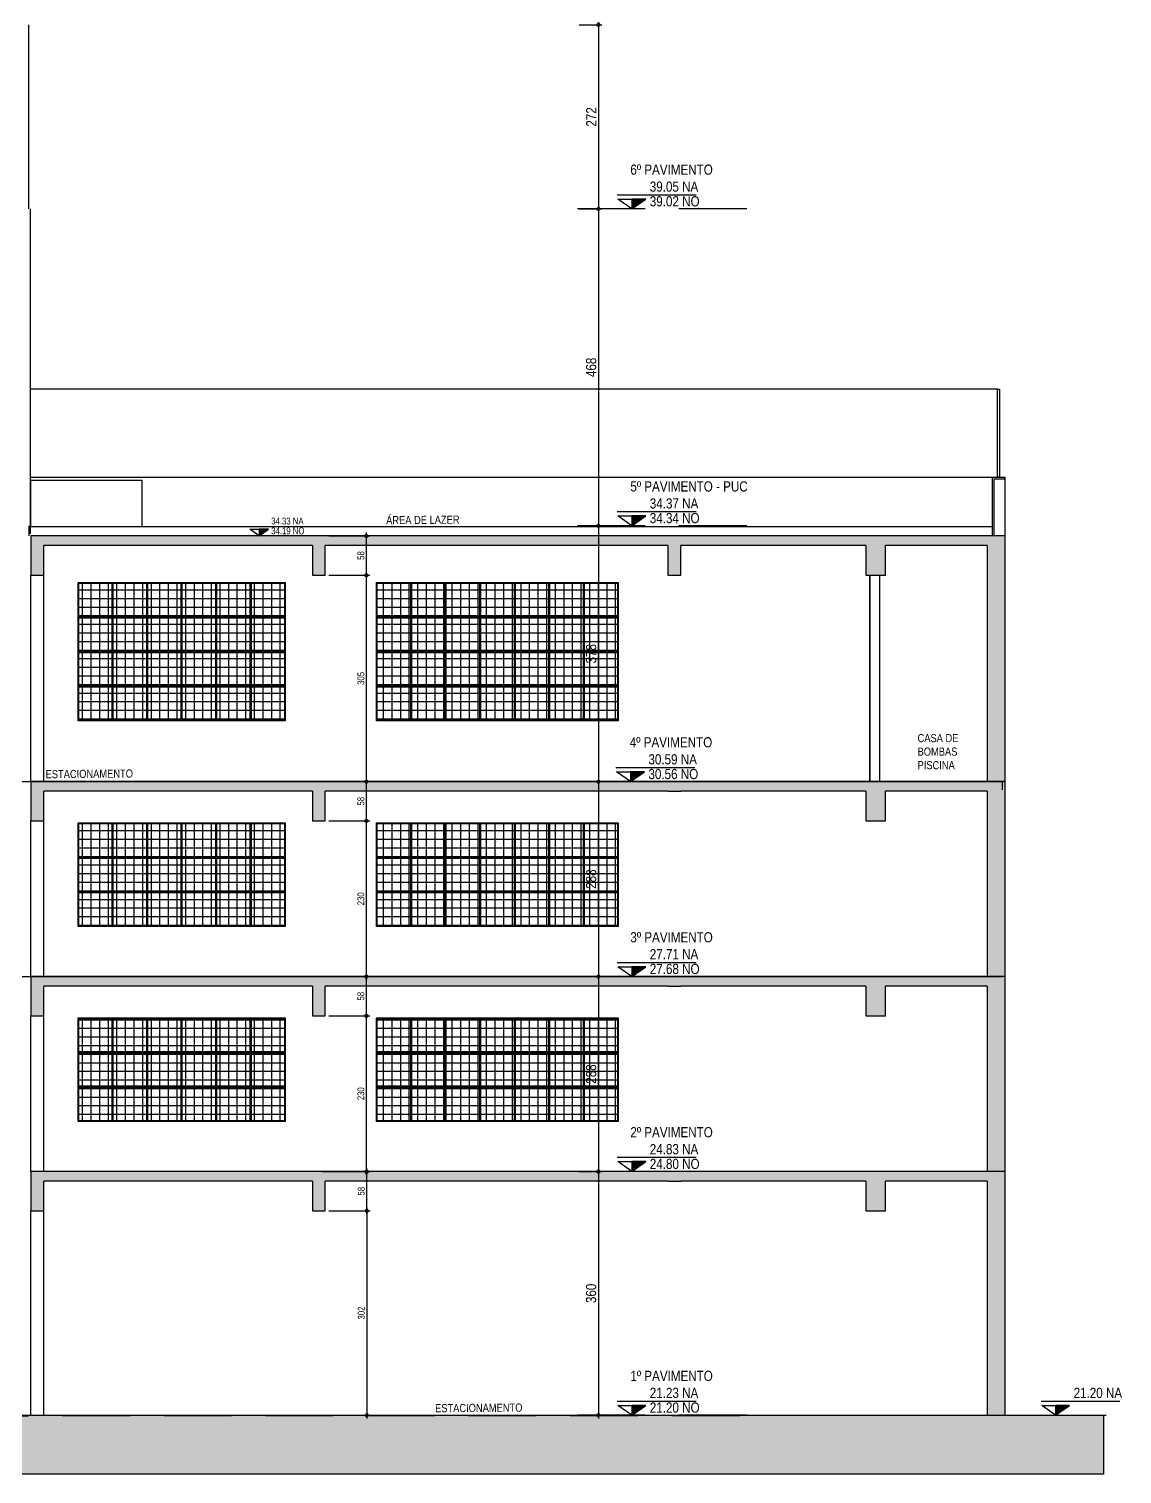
# Model space of a CAD drawing. Header units: metres. Extents: x -9086 to -7768, y 20 to 184.
# Drawn here: x -8995.44 to -8979.29, y 20.33 to 41.68 of the extents above; entities that cross this region are included whole.
import ezdxf
from ezdxf.enums import TextEntityAlignment as Align

# ---------------------------------------------------------------- set-up
doc = ezdxf.new("R2010")
doc.units = ezdxf.units.M
doc.linetypes.add('DASHEDX2', pattern=[1.5, 1, -0.5])
for name, color, linetype in [('ARQ-ALV ACAB', 4, 'Continuous'), ('ARQ-ALV OSSO', 5, 'Continuous'), ('ARQ-AUX', 7, 'Continuous'), ('ARQ-AUX1', 1, 'Continuous'), ('ARQ-AUX2', 2, 'Continuous'), ('ARQ-CAX', 1, 'Continuous'), ('ARQ-DIM', 2, 'Continuous'), ('ARQ-DIM EMBASAM', 2, 'Continuous'), ('ARQ-PRJ', 7, 'DASHEDX2'), ('ARQ-SIM', 1, 'Continuous'), ('ARQ-TXT', 2, 'Continuous'), ('ES-CORTE', 2, 'Continuous')]:
    doc.layers.add(name, color=color, linetype=linetype)
doc.styles.add('Adesa', font='ARIALN.TTF')
doc.dimstyles.new('ADESA 1-0050', dxfattribs={"dimtxt": 0.1, "dimasz": 0.1, "dimexe": 0.05, "dimexo": 0.05, "dimgap": 0.03, "dimtad": 1, "dimdec": 1, "dimlfac": 100, "dimzin": 12, "dimtxsty": 'Adesa', "dimblk": 'DOTSMALL', "dimcen": 1, "dimdle": 0.05, "dimclrd": 1, "dimclre": 1, "dimclrt": 256, "dimazin": 3, "dimtm": 1e-09, "dimtfac": 1, "dimtdec": 1, "dimtmove": 1, "dimatfit": 0, "dimldrblk": 'DOTSMALL', "dimfxl": 0.8, "dimtvp": 2, "dimtolj": 1, "dimtzin": 0, "dimarcsym": 0})
pattern_1 = [(45, (18.99673, 94.672672), (-0.0084189901, 0.0084189901), [])]

# ---------------------------------------------------------------- blocks, each defined once
blk = doc.blocks.new('CT AA 1 ANDAR')
at = {"layer": 'ES-CORTE'}
h = blk.add_hatch(color=8, dxfattribs=at)
h.dxf.hatch_style = 1
h.paths.add_polyline_path([(40.794, 3.6), (26.409, 3.6), (26.409, 3.02), (26.599, 3.02), (26.599, 3.46), (30.568, 3.46), (30.568, 3.02), (30.758, 3.02), (30.758, 3.46), (35.817, 3.46), (36.007, 3.46), (38.742, 3.46), (38.742, 3.02), (39.031, 3.02), (39.031, 3.46), (40.535, 3.46), (40.535, 0), (40.794, 0)])
at = {"layer": 'ARQ-AUX1'}
for p, q in [((26.41, 0), (26.409, 3.02)), ((26.41, 0), (26.409, 3.02)), ((26.6, 0), (26.599, 3.02)), ((26.6, 0), (26.599, 3.02))]:
    blk.add_line(p, q, dxfattribs=at)
at = {"layer": 'ES-CORTE'}
for p, q in [((40.794, 3.6), (26.409, 3.6)), ((40.794, 3.6), (26.409, 3.6)), ((30.568, 3.46), (26.599, 3.46)), ((30.568, 3.46), (26.599, 3.46)), ((35.817, 3.46), (30.758, 3.46)), ((35.817, 3.46), (30.758, 3.46)), ((38.742, 3.46), (36.007, 3.46)), ((38.742, 3.46), (36.007, 3.46)), ((40.535, 3.46), (39.031, 3.46)), ((40.535, 3.46), (39.031, 3.46)), ((40.535, 3.46), (40.535, 0)), ((40.535, 3.46), (40.535, 0)), ((40.794, 3.6), (40.794, 0)), ((40.794, 3.6), (40.794, 0)), ((-41.797, 0), (40.794, 0)), ((-41.797, 0), (40.794, 0))]:
    blk.add_line(p, q, dxfattribs=at)
for points in [[(26.409, 3.6), (26.409, 3.02), (26.599, 3.02), (26.599, 3.46)], [(26.409, 3.6), (26.409, 3.02), (26.599, 3.02), (26.599, 3.46)], [(30.568, 3.46), (30.568, 3.02), (30.758, 3.02), (30.758, 3.46)], [(30.568, 3.46), (30.568, 3.02), (30.758, 3.02), (30.758, 3.46)], [(35.817, 3.46), (35.817, 3.46), (36.007, 3.46), (36.007, 3.46)], [(35.817, 3.46), (35.817, 3.46), (36.007, 3.46), (36.007, 3.46)], [(38.742, 3.46), (38.742, 3.02), (39.031, 3.02), (39.031, 3.46)], [(38.742, 3.46), (38.742, 3.02), (39.031, 3.02), (39.031, 3.46)]]:
    blk.add_lwpolyline(points, dxfattribs=at)
at = {"layer": 'ARQ-TXT', "style": 'Adesa'}
blk.add_text('ESTACIONAMENTO', height=0.12, rotation=0.4387, dxfattribs=at).set_placement((33.025, 0.048, -0.035), align=Align.CENTER)
blk = doc.blocks.new('V NEOREX 18')
at = {"layer": 'ARQ-AUX'}
h = blk.add_hatch(dxfattribs=at)
h.set_pattern_fill('NET', color=256, scale=0.04)
h.set_pattern_definition([(0, (0.255, 0.5), (0, 0.127), []), (90, (0.255, 0.5), (-0.127, 8e-18), [])])
h.paths.add_polyline_path([(0.01, 0.5), (0.01, 0.01), (0.5, 0.01), (0.5, 0.5)])
for points in [[(0, 0.51), (0.51, 0.51), (0.51, 0), (0, 0)], [(0.01, 0.5), (0.5, 0.5), (0.5, 0.01), (0.01, 0.01)]]:
    blk.add_lwpolyline(points, close=True, dxfattribs=at)
blk = doc.blocks.new('CT AA 2 ANDAR')
h = blk.add_hatch(color=8)
h.dxf.hatch_style = 1
h.paths.add_polyline_path([(40.5345, 0.5349), (40.7941, 0.5349), (40.7941, 3.4149), (26.4092, 3.4149), (26.4092, 2.8349), (26.5992, 2.8349), (26.5992, 3.2749), (30.568, 3.2749), (30.568, 2.8349), (30.758, 2.8349), (30.758, 3.2749), (35.8173, 3.2749), (36.0073, 3.2749), (38.7422, 3.2749), (38.7422, 2.8349), (39.0309, 2.8349), (39.0309, 3.2749), (40.5345, 3.2749)])
at = {"layer": 'ARQ-AUX1'}
for p, q in [((26.4095, 0.5349), (26.4092, 2.8349)), ((26.5995, 0.5349), (26.5992, 2.8349))]:
    blk.add_line(p, q, dxfattribs=at)
at = {"layer": 'ES-CORTE'}
for p, q in [((40.7941, 3.4149), (26.4092, 3.4149)), ((30.568, 3.2749), (26.5992, 3.2749)), ((35.8173, 3.2749), (30.758, 3.2749)), ((38.7422, 3.2749), (36.0073, 3.2749)), ((40.5345, 3.2749), (39.0309, 3.2749)), ((40.5345, 3.2749), (40.5345, 0.5349)), ((40.7941, 3.4149), (40.7941, 0.5349))]:
    blk.add_line(p, q, dxfattribs=at)
for points in [[(26.4092, 3.4149), (26.4092, 2.8349), (26.5992, 2.8349), (26.5992, 3.275)], [(30.568, 3.2749), (30.568, 2.8349), (30.758, 2.8349), (30.758, 3.2749)], [(35.8173, 3.2749), (35.8173, 3.2749), (36.0073, 3.2749), (36.0073, 3.2749)], [(38.7422, 3.2749), (38.7422, 2.8349), (39.0309, 2.8349), (39.0309, 3.2749)], [(40.7941, 0.5349), (26.4095, 0.5331)]]:
    blk.add_lwpolyline(points, dxfattribs=at)
at = {"layer": 'ARQ-AUX1'}
for p in [(27.1051, 2.2949, 0), (27.6151, 2.2949, 0), (28.1251, 2.2949, 0), (28.6351, 2.2949, 0), (29.1451, 2.2949, 0), (29.6551, 2.2949, 0), (31.5149, 2.2949, 0), (32.0249, 2.2949, 0), (32.5349, 2.2949, 0), (33.0449, 2.2949, 0), (33.5549, 2.2949, 0), (34.0649, 2.2949, 0), (34.5749, 2.2949, 0), (27.1051, 1.7849, 0), (27.6151, 1.7849, 0), (28.1251, 1.7849, 0), (28.6351, 1.7849, 0), (29.1451, 1.7849, 0), (29.6551, 1.7849, 0), (31.5149, 1.7849, 0), (32.0249, 1.7849, 0), (32.5349, 1.7849, 0), (33.0449, 1.7849, 0), (33.5549, 1.7849, 0), (34.0649, 1.7849, 0), (34.5749, 1.7849, 0), (27.1051, 1.2749, 0), (27.6151, 1.2749, 0), (28.1251, 1.2749, 0), (28.6351, 1.2749, 0), (29.1451, 1.2749, 0), (29.6551, 1.2749, 0), (31.5149, 1.2749, 0), (32.0249, 1.2749, 0), (32.5349, 1.2749, 0), (33.0449, 1.2749, 0), (33.5549, 1.2749, 0), (34.0649, 1.2749, 0), (34.5749, 1.2749, 0)]:
    blk.add_blockref('V NEOREX 18', p, dxfattribs=at)
blk = doc.blocks.new('CT AA 3 ANDAR')
h = blk.add_hatch(color=8)
h.dxf.hatch_style = 1
h.paths.add_polyline_path([(40.535, 0), (40.794, 0), (40.794, 2.88), (26.409, 2.88), (26.409, 2.3), (26.599, 2.3), (26.599, 2.74), (30.568, 2.74), (30.568, 2.3), (30.758, 2.3), (30.758, 2.74), (35.817, 2.74), (36.007, 2.74), (38.742, 2.74), (38.742, 2.3), (39.031, 2.3), (39.031, 2.74), (40.535, 2.74)])
at = {"layer": 'ARQ-AUX1'}
for p, q in [((26.41, 0), (26.409, 2.3)), ((26.6, 0), (26.599, 2.3))]:
    blk.add_line(p, q, dxfattribs=at)
at = {"layer": 'ES-CORTE'}
for p, q in [((40.794, 2.88), (26.409, 2.88)), ((40.794, 2.88), (40.794, 0)), ((30.568, 2.74), (26.599, 2.74)), ((35.817, 2.74), (30.758, 2.74)), ((38.742, 2.74), (36.007, 2.74)), ((40.535, 2.74), (39.031, 2.74)), ((40.535, 2.74), (40.535, 0))]:
    blk.add_line(p, q, dxfattribs=at)
for points in [[(26.409, 2.88), (26.409, 2.3), (26.599, 2.3), (26.599, 2.74)], [(40.762, 2.76), (40.762, 2.88)], [(30.568, 2.74), (30.568, 2.3), (30.758, 2.3), (30.758, 2.74)], [(35.817, 2.74), (35.817, 2.74), (36.007, 2.74), (36.007, 2.74)], [(38.742, 2.74), (38.742, 2.3), (39.031, 2.3), (39.031, 2.74)], [(4.975, 0), (40.762, 0)], [(40.794, 0), (26.41, -0.002)]]:
    blk.add_lwpolyline(points, dxfattribs=at)
at = {"layer": 'ARQ-AUX1'}
for p in [(27.105, 1.76, 0), (27.615, 1.76, 0), (28.125, 1.76, 0), (28.635, 1.76, 0), (29.145, 1.76, 0), (29.655, 1.76, 0), (31.515, 1.76, 0), (32.025, 1.76, 0), (32.535, 1.76, 0), (33.045, 1.76, 0), (33.555, 1.76, 0), (34.065, 1.76, 0), (34.575, 1.76, 0), (27.105, 1.25, 0), (27.615, 1.25, 0), (28.125, 1.25, 0), (28.635, 1.25, 0), (29.145, 1.25, 0), (29.655, 1.25, 0), (31.515, 1.25, 0), (32.025, 1.25, 0), (32.535, 1.25, 0), (33.045, 1.25, 0), (33.555, 1.25, 0), (34.065, 1.25, 0), (34.575, 1.25, 0), (27.105, 0.74, 0), (27.615, 0.74, 0), (28.125, 0.74, 0), (28.635, 0.74, 0), (29.145, 0.74, 0), (29.655, 0.74, 0), (31.515, 0.74, 0), (32.025, 0.74, 0), (32.535, 0.74, 0), (33.045, 0.74, 0), (33.555, 0.74, 0), (34.065, 0.74, 0), (34.575, 0.74, 0)]:
    blk.add_blockref('V NEOREX 18', p, dxfattribs=at)
blk = doc.blocks.new('CT AA 4 ANDAR')
at = {"layer": 'ARQ-DIM'}
h = blk.add_hatch(color=8, dxfattribs=at)
h.dxf.hatch_style = 1
h.paths.add_polyline_path([(40.794, 4.17), (26.409, 4.17), (26.409, 3.59), (26.599, 3.59), (26.599, 4.03), (30.568, 4.03), (30.568, 3.59), (30.758, 3.59), (30.758, 4.03), (35.817, 4.03), (35.817, 3.59), (36.007, 3.59), (36.007, 4.03), (38.742, 4.03), (38.742, 3.59), (39.031, 3.59), (39.031, 4.03), (40.535, 4.03), (40.535, 0.54), (40.794, 0.54)])
at = {"layer": 'ARQ-ALV ACAB'}
blk.add_line((38.802, 0.54), (38.802, 3.59), dxfattribs=at)
for points in [[(40.613, 4.17), (40.613, 5.04), (40.794, 5.04), (40.794, 5.015)], [(26.404, 4.31), (40.613, 4.31)]]:
    blk.add_lwpolyline(points, dxfattribs=at)
at = {"layer": 'ARQ-ALV ACAB', "elevation": 0}
blk.add_lwpolyline([(26.38, 4.32), (26.38, 4.17)], dxfattribs=at)
at = {"layer": 'ARQ-ALV OSSO'}
for p, q in [((38.807, 0.54), (38.807, 3.59)), ((38.947, 0.54), (38.947, 3.59))]:
    blk.add_line(p, q, dxfattribs=at)
at = {"layer": 'ARQ-AUX', "elevation": 0}
for points in [[(40.688, 6.34), (26.404, 6.34)], [(26.404, 5.04), (40.613, 5.04)]]:
    blk.add_lwpolyline(points, dxfattribs=at)
at = {"layer": 'ARQ-AUX1'}
for p, q in [((26.41, 0.54), (26.409, 3.59)), ((26.6, 0.54), (26.599, 3.59))]:
    blk.add_line(p, q, dxfattribs=at)
blk.add_lwpolyline([(40.688, 6.34), (40.718, 6.34), (40.718, 5.04), (40.688, 5.04)], close=True, dxfattribs=at)
at = {"layer": 'ARQ-AUX2'}
blk.add_lwpolyline([(40.638, 4.17), (40.638, 5.015), (40.794, 5.015), (40.794, 4.17)], dxfattribs=at)
at = {"layer": 'ES-CORTE'}
for p, q in [((40.794, 4.17), (26.409, 4.17)), ((40.794, 4.17), (40.794, 0.54)), ((30.568, 4.03), (26.599, 4.03)), ((35.817, 4.03), (30.758, 4.03)), ((38.742, 4.03), (36.007, 4.03)), ((40.535, 4.03), (39.031, 4.03)), ((40.535, 4.03), (40.535, 0.54)), ((4.97, 0.54, 0), (40.794, 0.54))]:
    blk.add_line(p, q, dxfattribs=at)
for points in [[(26.409, 4.17), (26.409, 3.59), (26.599, 3.59), (26.599, 4.03)], [(30.568, 4.03), (30.568, 3.59), (30.758, 3.59), (30.758, 4.03)], [(35.817, 4.03), (35.817, 3.59), (36.007, 3.59), (36.007, 4.03)], [(38.742, 4.03), (38.742, 3.59), (39.031, 3.59), (39.031, 4.03)]]:
    blk.add_lwpolyline(points, dxfattribs=at)
at = {"layer": 'ARQ-AUX1'}
for p in [(27.105, 2.97, 0), (27.615, 2.97, 0), (28.125, 2.97, 0), (28.635, 2.97, 0), (29.145, 2.97, 0), (29.655, 2.97, 0), (31.515, 2.97, 0), (32.025, 2.97, 0), (32.535, 2.97, 0), (33.045, 2.97, 0), (33.555, 2.97, 0), (34.065, 2.97, 0), (34.575, 2.97, 0), (27.105, 2.46, 0), (27.615, 2.46, 0), (28.125, 2.46, 0), (28.635, 2.46, 0), (29.145, 2.46, 0), (29.655, 2.46, 0), (31.515, 2.46, 0), (32.025, 2.46, 0), (32.535, 2.46, 0), (33.045, 2.46, 0), (33.555, 2.46, 0), (34.065, 2.46, 0), (34.575, 2.46, 0), (27.105, 1.95, 0), (27.615, 1.95, 0), (28.125, 1.95, 0), (28.635, 1.95, 0), (29.145, 1.95, 0), (29.655, 1.95, 0), (31.515, 1.95, 0), (32.025, 1.95, 0), (32.535, 1.95, 0), (33.045, 1.95, 0), (33.555, 1.95, 0), (34.065, 1.95, 0), (34.575, 1.95, 0), (27.105, 1.44, 0), (27.615, 1.44, 0), (28.125, 1.44, 0), (28.635, 1.44, 0), (29.145, 1.44, 0), (29.655, 1.44, 0), (31.515, 1.44, 0), (32.025, 1.44, 0), (32.535, 1.44, 0), (33.045, 1.44, 0), (33.555, 1.44, 0), (34.065, 1.44, 0), (34.575, 1.44, 0)]:
    blk.add_blockref('V NEOREX 18', p, dxfattribs=at)
at = {"layer": 'ARQ-TXT', "insert": (39.506, 1.243), "char_height": 0.12, "attachment_point": 1, "style": 'Adesa'}
blk.add_mtext_dynamic_manual_height_columns('CASA DE BOMBAS PISCINA', width=1.09987, gutter_width=1, heights=[0], dxfattribs=at)
blk = doc.blocks.new('CT AA PUC')
at = {"layer": 'ARQ-ALV ACAB'}
blk.add_line((26.425, -0.12, 0), (26.425, 4.68, 0), dxfattribs=at)
blk.add_line((26.425, -0.12, 0), (26.425, 4.68, 0), dxfattribs=at)
at = {"layer": 'ARQ-AUX1', "elevation": 0}
blk.add_lwpolyline([(26.425, -0.009), (28.075, -0.009), (28.075, 0.671), (26.425, 0.671)], close=True, dxfattribs=at)
blk = doc.blocks.new('CT AA TIPO')
at = {"layer": 'ARQ-ALV ACAB'}
blk.add_line((26.4249, 0, 0), (26.4249, 2.72, 0), dxfattribs=at)
blk = doc.blocks.new('_DotSmall')
at = {"color": 0, "linetype": 'ByBlock', "const_width": 0.5}
blk.add_lwpolyline([(-0.0625, 0, 1), (0.0625, 0, 1)], format="xyb", close=True, dxfattribs=at)
blk = doc.blocks.new('*D1595')
at = {"layer": 'Defpoints', "color": 0, "transparency": 16777216}
for p in [(-8991.061, 24.22), (-8991.061, 21.2), (-8990.449, 21.2)]:
    blk.add_point(p, dxfattribs=at)
at = {"layer": 'ES-CORTE', "color": 1, "lineweight": -2, "transparency": 16777216}
for p, q in [((-8991.011, 24.22), (-8990.399, 24.22)), ((-8990.449, 24.27), (-8990.449, 21.15)), ((-8991.011, 21.2), (-8990.399, 21.2))]:
    blk.add_line(p, q, dxfattribs=at)
at = {"layer": 'ES-CORTE', "color": 1, "lineweight": -2, "transparency": 16777216, "xscale": 0.1, "yscale": 0.1, "zscale": 0.1}
for p, rotation in [((-8990.449, 24.22), 90), ((-8990.449, 21.2), 270)]:
    blk.add_blockref('_DotSmall', p, dxfattribs=dict(at, rotation=rotation))
at = {"layer": 'ES-CORTE', "transparency": 16777216, "insert": (-8990.53, 22.71), "char_height": 0.1, "attachment_point": 5, "rotation": 90, "style": 'Adesa'}
blk.add_mtext('\\A1;302', dxfattribs=at)
blk = doc.blocks.new('*D1585')
at = {"layer": 'Defpoints', "color": 0, "transparency": 16777216}
for p in [(-8991.156, 24.799), (-8990.449, 24.799), (-8991.061, 24.22)]:
    blk.add_point(p, dxfattribs=at)
at = {"layer": 'ES-CORTE', "color": 1, "lineweight": -2, "transparency": 16777216}
for p, q in [((-8991.106, 24.799), (-8990.399, 24.799)), ((-8990.449, 24.17), (-8990.449, 24.849)), ((-8991.011, 24.22), (-8990.399, 24.22))]:
    blk.add_line(p, q, dxfattribs=at)
at = {"layer": 'ES-CORTE', "color": 1, "lineweight": -2, "transparency": 16777216, "xscale": 0.1, "yscale": 0.1, "zscale": 0.1}
for p, rotation in [((-8990.449, 24.799), 90), ((-8990.449, 24.22), 270)]:
    blk.add_blockref('_DotSmall', p, dxfattribs=dict(at, rotation=rotation))
at = {"layer": 'ES-CORTE', "transparency": 16777216, "insert": (-8990.53, 24.509), "char_height": 0.1, "attachment_point": 5, "rotation": 90, "style": 'Adesa'}
blk.add_mtext('\\A1;58', dxfattribs=at)
blk = doc.blocks.new('*D1548')
at = {"layer": 'Defpoints', "color": 0, "transparency": 16777216}
for p in [(-8991.061, 27.1), (-8990.455, 27.1), (-8990.753, 24.799)]:
    blk.add_point(p, dxfattribs=at)
at = {"layer": 'ES-CORTE', "color": 1, "lineweight": -2, "transparency": 16777216}
for p, q in [((-8990.455, 24.749), (-8990.455, 27.15)), ((-8991.011, 27.1), (-8990.405, 27.1)), ((-8990.703, 24.799), (-8990.405, 24.799))]:
    blk.add_line(p, q, dxfattribs=at)
at = {"layer": 'ES-CORTE', "color": 1, "lineweight": -2, "transparency": 16777216, "xscale": 0.1, "yscale": 0.1, "zscale": 0.1}
for p, rotation in [((-8990.455, 27.1), 90), ((-8990.455, 24.799), 270)]:
    blk.add_blockref('_DotSmall', p, dxfattribs=dict(at, rotation=rotation))
at = {"layer": 'ES-CORTE', "transparency": 16777216, "insert": (-8990.536, 25.949), "char_height": 0.1, "attachment_point": 5, "rotation": 90, "style": 'Adesa'}
blk.add_mtext('\\A1;230', dxfattribs=at)
blk = doc.blocks.new('*D1580')
at = {"layer": 'Defpoints', "color": 0, "transparency": 16777216}
for p in [(-8991.061, 27.68), (-8990.455, 27.68), (-8991.061, 27.1)]:
    blk.add_point(p, dxfattribs=at)
at = {"layer": 'ES-CORTE', "color": 1, "lineweight": -2, "transparency": 16777216}
for p, q in [((-8991.011, 27.68), (-8990.405, 27.68)), ((-8990.455, 27.05), (-8990.455, 27.73)), ((-8991.011, 27.1), (-8990.405, 27.1))]:
    blk.add_line(p, q, dxfattribs=at)
at = {"layer": 'ES-CORTE', "color": 1, "lineweight": -2, "transparency": 16777216, "xscale": 0.1, "yscale": 0.1, "zscale": 0.1}
for p, rotation in [((-8990.455, 27.68), 90), ((-8990.455, 27.1), 270)]:
    blk.add_blockref('_DotSmall', p, dxfattribs=dict(at, rotation=rotation))
at = {"layer": 'ES-CORTE', "transparency": 16777216, "insert": (-8990.536, 27.39), "char_height": 0.1, "attachment_point": 5, "rotation": 90, "style": 'Adesa'}
blk.add_mtext('\\A1;58', dxfattribs=at)
blk = doc.blocks.new('*D1549')
at = {"layer": 'Defpoints', "color": 0, "transparency": 16777216}
for p in [(-8991.061, 29.98), (-8990.455, 29.98), (-8990.753, 27.679)]:
    blk.add_point(p, dxfattribs=at)
at = {"layer": 'ES-CORTE', "color": 1, "lineweight": -2, "transparency": 16777216}
for p, q in [((-8991.011, 29.98), (-8990.405, 29.98)), ((-8990.455, 27.629), (-8990.455, 30.03)), ((-8990.703, 27.679), (-8990.405, 27.679))]:
    blk.add_line(p, q, dxfattribs=at)
at = {"layer": 'ES-CORTE', "color": 1, "lineweight": -2, "transparency": 16777216, "xscale": 0.1, "yscale": 0.1, "zscale": 0.1}
for p, rotation in [((-8990.455, 29.98), 90), ((-8990.455, 27.679), 270)]:
    blk.add_blockref('_DotSmall', p, dxfattribs=dict(at, rotation=rotation))
at = {"layer": 'ES-CORTE', "transparency": 16777216, "insert": (-8990.536, 28.829), "char_height": 0.1, "attachment_point": 5, "rotation": 90, "style": 'Adesa'}
blk.add_mtext('\\A1;230', dxfattribs=at)
blk = doc.blocks.new('*D1550')
at = {"layer": 'Defpoints', "color": 0, "transparency": 16777216}
for p in [(-8991.061, 30.56), (-8990.455, 30.56), (-8991.061, 29.98)]:
    blk.add_point(p, dxfattribs=at)
at = {"layer": 'ES-CORTE', "color": 1, "lineweight": -2, "transparency": 16777216}
for p, q in [((-8991.011, 30.56), (-8990.405, 30.56)), ((-8990.455, 29.93), (-8990.455, 30.61)), ((-8991.011, 29.98), (-8990.405, 29.98))]:
    blk.add_line(p, q, dxfattribs=at)
at = {"layer": 'ES-CORTE', "color": 1, "lineweight": -2, "transparency": 16777216, "xscale": 0.1, "yscale": 0.1, "zscale": 0.1}
for p, rotation in [((-8990.455, 30.56), 90), ((-8990.455, 29.98), 270)]:
    blk.add_blockref('_DotSmall', p, dxfattribs=dict(at, rotation=rotation))
at = {"layer": 'ES-CORTE', "transparency": 16777216, "insert": (-8990.536, 30.27), "char_height": 0.1, "attachment_point": 5, "rotation": 90, "style": 'Adesa'}
blk.add_mtext('\\A1;58', dxfattribs=at)
blk = doc.blocks.new('*D1551')
at = {"layer": 'Defpoints', "color": 0, "transparency": 16777216}
for p in [(-8991.061, 33.61), (-8990.455, 33.61), (-8990.753, 30.56)]:
    blk.add_point(p, dxfattribs=at)
at = {"layer": 'ES-CORTE', "color": 1, "lineweight": -2, "transparency": 16777216}
for p, q in [((-8991.011, 33.61), (-8990.405, 33.61)), ((-8990.455, 30.51), (-8990.455, 33.66)), ((-8990.703, 30.56), (-8990.405, 30.56))]:
    blk.add_line(p, q, dxfattribs=at)
at = {"layer": 'ES-CORTE', "color": 1, "lineweight": -2, "transparency": 16777216, "xscale": 0.1, "yscale": 0.1, "zscale": 0.1}
for p, rotation in [((-8990.455, 33.61), 90), ((-8990.455, 30.56), 270)]:
    blk.add_blockref('_DotSmall', p, dxfattribs=dict(at, rotation=rotation))
at = {"layer": 'ES-CORTE', "transparency": 16777216, "insert": (-8990.536, 32.085), "char_height": 0.1, "attachment_point": 5, "rotation": 90, "style": 'Adesa'}
blk.add_mtext('\\A1;305', dxfattribs=at)
blk = doc.blocks.new('*D1552')
at = {"layer": 'Defpoints', "color": 0, "transparency": 16777216}
for p in [(-8991.061, 34.19), (-8990.455, 34.19), (-8991.061, 33.61)]:
    blk.add_point(p, dxfattribs=at)
at = {"layer": 'ES-CORTE', "color": 1, "lineweight": -2, "transparency": 16777216}
for p, q in [((-8991.011, 34.19), (-8990.405, 34.19)), ((-8990.455, 33.56), (-8990.455, 34.24)), ((-8991.011, 33.61), (-8990.405, 33.61))]:
    blk.add_line(p, q, dxfattribs=at)
at = {"layer": 'ES-CORTE', "color": 1, "lineweight": -2, "transparency": 16777216, "xscale": 0.1, "yscale": 0.1, "zscale": 0.1}
for p, rotation in [((-8990.455, 34.19), 90), ((-8990.455, 33.61), 270)]:
    blk.add_blockref('_DotSmall', p, dxfattribs=dict(at, rotation=rotation))
at = {"layer": 'ES-CORTE', "transparency": 16777216, "insert": (-8990.536, 33.9), "char_height": 0.1, "attachment_point": 5, "rotation": 90, "style": 'Adesa'}
blk.add_mtext('\\A1;58', dxfattribs=at)
blk = doc.blocks.new('*U974')
h = blk.add_hatch()
h.set_pattern_fill('ANSI31', color=1, scale=0.00375, style=0)
h.set_pattern_definition(pattern_1)
h.paths.add_polyline_path([(0.206, 0.146), (0.001, 0.146), (0, 0)])
at = {"color": 1}
blk.add_line((-0.213, 0.21), (0.95, 0.21), dxfattribs=at)
for points in [[(-0.205, 0.146), (0.001, 0.146), (0, 0), (-0.205, 0.146)], [(0.207, 0.146), (0.001, 0.146), (0, 0), (0.207, 0.146)]]:
    blk.add_lwpolyline(points, close=True, dxfattribs=at)
at = {"color": 1, "style": 'Adesa'}
blk.add_attdef('PAVIMENTO_001', (-0.02, 0.506), '', height=0.15, dxfattribs=at)
at = {"color": 3, "style": 'Adesa'}
blk.add_attdef('NA', text='', height=0.15, dxfattribs=at).set_placement((0.267, 0.21), align=Align.BOTTOM_LEFT)
blk.add_attdef('NO', text='', height=0.15, dxfattribs=at).set_placement((0.267, 0.188), align=Align.TOP_LEFT)
blk = doc.blocks.new('*U976')
h = blk.add_hatch()
h.set_pattern_fill('ANSI31', color=1, scale=0.00375, style=0)
h.set_pattern_definition(pattern_1)
h.paths.add_polyline_path([(0.206, 0.146), (0.001, 0.146), (0, 0)])
at = {"color": 1}
blk.add_line((-0.213, 0.21), (0.95, 0.21), dxfattribs=at)
for points in [[(-0.205, 0.146), (0.001, 0.146), (0, 0), (-0.205, 0.146)], [(0.207, 0.146), (0.001, 0.146), (0, 0), (0.207, 0.146)]]:
    blk.add_lwpolyline(points, close=True, dxfattribs=at)
at = {"color": 1, "style": 'Adesa'}
blk.add_attdef('PAVIMENTO_001', (-0.02, 0.506), '', height=0.15, dxfattribs=at)
at = {"color": 3, "style": 'Adesa'}
blk.add_attdef('NA', text='', height=0.15, dxfattribs=at).set_placement((0.267, 0.21), align=Align.BOTTOM_LEFT)
blk.add_attdef('NO', text='', height=0.15, dxfattribs=at).set_placement((0.267, 0.188), align=Align.TOP_LEFT)
blk = doc.blocks.new('*U978')
h = blk.add_hatch()
h.set_pattern_fill('ANSI31', color=1, scale=0.00375, style=0)
h.set_pattern_definition(pattern_1)
h.paths.add_polyline_path([(0.206, 0.146), (0.001, 0.146), (0, 0)])
at = {"color": 1}
blk.add_line((-0.213, 0.21), (0.95, 0.21), dxfattribs=at)
for points in [[(-0.205, 0.146), (0.001, 0.146), (0, 0), (-0.205, 0.146)], [(0.207, 0.146), (0.001, 0.146), (0, 0), (0.207, 0.146)]]:
    blk.add_lwpolyline(points, close=True, dxfattribs=at)
at = {"color": 1, "style": 'Adesa'}
blk.add_attdef('PAVIMENTO_001', (-0.02, 0.506), '', height=0.15, dxfattribs=at)
at = {"color": 3, "style": 'Adesa'}
blk.add_attdef('NA', text='', height=0.15, dxfattribs=at).set_placement((0.267, 0.21), align=Align.BOTTOM_LEFT)
blk.add_attdef('NO', text='', height=0.15, dxfattribs=at).set_placement((0.267, 0.188), align=Align.TOP_LEFT)
blk = doc.blocks.new('*U968')
h = blk.add_hatch()
h.set_pattern_fill('ANSI31', color=1, scale=0.00375, style=0)
h.set_pattern_definition(pattern_1)
h.paths.add_polyline_path([(0.206, 0.146), (0.001, 0.146), (0, 0)])
at = {"color": 1}
blk.add_line((-0.213, 0.21), (0.95, 0.21), dxfattribs=at)
for points in [[(-0.205, 0.146), (0.001, 0.146), (0, 0), (-0.205, 0.146)], [(0.207, 0.146), (0.001, 0.146), (0, 0), (0.207, 0.146)]]:
    blk.add_lwpolyline(points, close=True, dxfattribs=at)
at = {"color": 1, "style": 'Adesa'}
blk.add_attdef('PAVIMENTO_001', (-0.02, 0.506), '', height=0.15, dxfattribs=at)
at = {"color": 3, "style": 'Adesa'}
blk.add_attdef('NA', text='', height=0.15, dxfattribs=at).set_placement((0.267, 0.21), align=Align.BOTTOM_LEFT)
blk.add_attdef('NO', text='', height=0.15, dxfattribs=at).set_placement((0.267, 0.188), align=Align.TOP_LEFT)
blk = doc.blocks.new('*U970')
h = blk.add_hatch()
h.set_pattern_fill('ANSI31', color=1, scale=0.00375, style=0)
h.set_pattern_definition(pattern_1)
h.paths.add_polyline_path([(0.206, 0.146), (0.001, 0.146), (0, 0)])
at = {"color": 1}
blk.add_line((-0.213, 0.21), (0.95, 0.21), dxfattribs=at)
for points in [[(-0.205, 0.146), (0.001, 0.146), (0, 0), (-0.205, 0.146)], [(0.207, 0.146), (0.001, 0.146), (0, 0), (0.207, 0.146)]]:
    blk.add_lwpolyline(points, close=True, dxfattribs=at)
at = {"color": 1, "style": 'Adesa'}
blk.add_attdef('PAVIMENTO_001', (-0.02, 0.506), '', height=0.15, dxfattribs=at)
at = {"color": 3, "style": 'Adesa'}
blk.add_attdef('NA', text='', height=0.15, dxfattribs=at).set_placement((0.267, 0.21), align=Align.BOTTOM_LEFT)
blk.add_attdef('NO', text='', height=0.15, dxfattribs=at).set_placement((0.267, 0.188), align=Align.TOP_LEFT)
blk = doc.blocks.new('*U972')
h = blk.add_hatch()
h.set_pattern_fill('ANSI31', color=1, scale=0.00375, style=0)
h.set_pattern_definition(pattern_1)
h.paths.add_polyline_path([(0.206, 0.146), (0.001, 0.146), (0, 0)])
at = {"color": 1}
blk.add_line((-0.213, 0.21), (0.95, 0.21), dxfattribs=at)
for points in [[(-0.205, 0.146), (0.001, 0.146), (0, 0), (-0.205, 0.146)], [(0.207, 0.146), (0.001, 0.146), (0, 0), (0.207, 0.146)]]:
    blk.add_lwpolyline(points, close=True, dxfattribs=at)
at = {"color": 1, "style": 'Adesa'}
blk.add_attdef('PAVIMENTO_001', (-0.02, 0.506), '', height=0.15, dxfattribs=at)
at = {"color": 3, "style": 'Adesa'}
blk.add_attdef('NA', text='', height=0.15, dxfattribs=at).set_placement((0.267, 0.21), align=Align.BOTTOM_LEFT)
blk.add_attdef('NO', text='', height=0.15, dxfattribs=at).set_placement((0.267, 0.188), align=Align.TOP_LEFT)
blk = doc.blocks.new('*D1508')
at = {"layer": 'ARQ-DIM', "color": 1, "lineweight": -2, "transparency": 16777216}
for p, q in [((-8987.312, 24.8), (-8986.978, 24.8)), ((-8987.028, 24.85), (-8987.028, 21.15)), ((-8987.312, 21.2), (-8986.978, 21.2))]:
    blk.add_line(p, q, dxfattribs=at)
at = {"layer": 'Defpoints', "color": 0, "transparency": 16777216}
for p in [(-8987.362, 24.8), (-8987.362, 21.2), (-8987.028, 21.2)]:
    blk.add_point(p, dxfattribs=at)
at = {"layer": 'ARQ-DIM', "color": 1, "lineweight": -2, "transparency": 16777216, "xscale": 0.1, "yscale": 0.1, "zscale": 0.1}
for p, rotation in [((-8987.028, 24.8), 90), ((-8987.028, 21.2), 270)]:
    blk.add_blockref('_DotSmall', p, dxfattribs=dict(at, rotation=rotation))
at = {"layer": 'ARQ-DIM', "transparency": 16777216, "insert": (-8987.135, 23), "char_height": 0.1, "attachment_point": 5, "rotation": 90, "style": 'Adesa'}
blk.add_mtext('\\A1;{\\H1.5x;360}', dxfattribs=at)
blk = doc.blocks.new('*D1509')
at = {"layer": 'ARQ-DIM', "color": 1, "lineweight": -2, "transparency": 16777216}
for p, q in [((-8987.312, 27.68), (-8986.978, 27.68)), ((-8987.028, 27.73), (-8987.028, 24.75)), ((-8987.312, 24.8), (-8986.978, 24.8))]:
    blk.add_line(p, q, dxfattribs=at)
at = {"layer": 'Defpoints', "color": 0, "transparency": 16777216}
for p in [(-8987.362, 27.68), (-8987.362, 24.8), (-8987.028, 24.8)]:
    blk.add_point(p, dxfattribs=at)
at = {"layer": 'ARQ-DIM', "color": 1, "lineweight": -2, "transparency": 16777216, "xscale": 0.1, "yscale": 0.1, "zscale": 0.1}
for p, rotation in [((-8987.028, 27.68), 90), ((-8987.028, 24.8), 270)]:
    blk.add_blockref('_DotSmall', p, dxfattribs=dict(at, rotation=rotation))
at = {"layer": 'ARQ-DIM', "transparency": 16777216, "insert": (-8987.135, 26.24), "char_height": 0.1, "attachment_point": 5, "rotation": 90, "style": 'Adesa'}
blk.add_mtext('\\A1;{\\H1.5x;288}', dxfattribs=at)
blk = doc.blocks.new('*D1510')
at = {"layer": 'ARQ-DIM', "color": 1, "lineweight": -2, "transparency": 16777216}
for p, q in [((-8987.312, 30.56), (-8986.978, 30.56)), ((-8987.028, 30.61), (-8987.028, 27.63)), ((-8987.312, 27.68), (-8986.978, 27.68))]:
    blk.add_line(p, q, dxfattribs=at)
at = {"layer": 'Defpoints', "color": 0, "transparency": 16777216}
for p in [(-8987.362, 30.56), (-8987.362, 27.68), (-8987.028, 27.68)]:
    blk.add_point(p, dxfattribs=at)
at = {"layer": 'ARQ-DIM', "color": 1, "lineweight": -2, "transparency": 16777216, "xscale": 0.1, "yscale": 0.1, "zscale": 0.1}
for p, rotation in [((-8987.028, 30.56), 90), ((-8987.028, 27.68), 270)]:
    blk.add_blockref('_DotSmall', p, dxfattribs=dict(at, rotation=rotation))
at = {"layer": 'ARQ-DIM', "transparency": 16777216, "insert": (-8987.135, 29.12), "char_height": 0.1, "attachment_point": 5, "rotation": 90, "style": 'Adesa'}
blk.add_mtext('\\A1;{\\H1.5x;288}', dxfattribs=at)
blk = doc.blocks.new('*D1511')
at = {"layer": 'ARQ-DIM', "color": 1, "lineweight": -2, "transparency": 16777216}
for p, q in [((-8987.028, 34.39), (-8987.028, 30.51)), ((-8987.31, 34.34), (-8986.978, 34.34)), ((-8987.312, 30.56), (-8986.978, 30.56))]:
    blk.add_line(p, q, dxfattribs=at)
at = {"layer": 'Defpoints', "color": 0, "transparency": 16777216}
for p in [(-8987.36, 34.34), (-8987.362, 30.56), (-8987.028, 30.56)]:
    blk.add_point(p, dxfattribs=at)
at = {"layer": 'ARQ-DIM', "color": 1, "lineweight": -2, "transparency": 16777216, "xscale": 0.1, "yscale": 0.1, "zscale": 0.1}
for p, rotation in [((-8987.028, 34.34), 90), ((-8987.028, 30.56), 270)]:
    blk.add_blockref('_DotSmall', p, dxfattribs=dict(at, rotation=rotation))
at = {"layer": 'ARQ-DIM', "transparency": 16777216, "insert": (-8987.134, 32.45), "char_height": 0.1, "attachment_point": 5, "rotation": 90, "style": 'Adesa'}
blk.add_mtext('\\A1;{\\H1.5x;378}', dxfattribs=at)
blk = doc.blocks.new('*D1512')
at = {"layer": 'ARQ-DIM', "color": 1, "lineweight": -2, "transparency": 16777216}
for p, q in [((-8987.312, 39.02), (-8986.978, 39.02)), ((-8987.028, 39.07), (-8987.028, 34.29)), ((-8987.312, 34.34), (-8986.978, 34.34))]:
    blk.add_line(p, q, dxfattribs=at)
at = {"layer": 'Defpoints', "color": 0, "transparency": 16777216}
for p in [(-8987.362, 39.02), (-8987.362, 34.34), (-8987.028, 34.34)]:
    blk.add_point(p, dxfattribs=at)
at = {"layer": 'ARQ-DIM', "color": 1, "lineweight": -2, "transparency": 16777216, "xscale": 0.1, "yscale": 0.1, "zscale": 0.1}
for p, rotation in [((-8987.028, 39.02), 90), ((-8987.028, 34.34), 270)]:
    blk.add_blockref('_DotSmall', p, dxfattribs=dict(at, rotation=rotation))
at = {"layer": 'ARQ-DIM', "transparency": 16777216, "insert": (-8987.134, 36.68), "char_height": 0.1, "attachment_point": 5, "rotation": 90, "style": 'Adesa'}
blk.add_mtext('\\A1;{\\H1.5x;468}', dxfattribs=at)
blk = doc.blocks.new('*U988')
h = blk.add_hatch()
h.set_pattern_fill('ANSI31', color=1, scale=0.00375, style=0)
h.set_pattern_definition(pattern_1)
h.paths.add_polyline_path([(0.206, 0.146), (0.001, 0.146), (0, 0)])
at = {"color": 1}
blk.add_line((-0.213, 0.21), (0.95, 0.21), dxfattribs=at)
for points in [[(-0.205, 0.146), (0.001, 0.146), (0, 0), (-0.205, 0.146)], [(0.207, 0.146), (0.001, 0.146), (0, 0), (0.207, 0.146)]]:
    blk.add_lwpolyline(points, close=True, dxfattribs=at)
at = {"color": 1, "style": 'Adesa'}
blk.add_attdef('PAVIMENTO_001', (-0.02, 0.506), '', height=0.15, dxfattribs=at)
at = {"color": 3, "style": 'Adesa'}
blk.add_attdef('NA', text='', height=0.15, dxfattribs=at).set_placement((0.267, 0.21), align=Align.BOTTOM_LEFT)
blk.add_attdef('NO', text='', height=0.15, dxfattribs=at).set_placement((0.267, 0.188), align=Align.TOP_LEFT)
blk = doc.blocks.new('*D1440')
at = {"layer": 'ARQ-DIM', "color": 1, "lineweight": -2, "transparency": 16777216}
for p, q in [((-8987.312, 41.74), (-8986.978, 41.74)), ((-8987.028, 41.79), (-8987.028, 38.97)), ((-8987.312, 39.02), (-8986.978, 39.02))]:
    blk.add_line(p, q, dxfattribs=at)
at = {"layer": 'Defpoints', "color": 0, "transparency": 16777216}
for p in [(-8987.362, 41.74), (-8987.362, 39.02), (-8987.028, 39.02)]:
    blk.add_point(p, dxfattribs=at)
at = {"layer": 'ARQ-DIM', "color": 1, "lineweight": -2, "transparency": 16777216, "xscale": 0.1, "yscale": 0.1, "zscale": 0.1}
for p, rotation in [((-8987.028, 41.74), 90), ((-8987.028, 39.02), 270)]:
    blk.add_blockref('_DotSmall', p, dxfattribs=dict(at, rotation=rotation))
at = {"layer": 'ARQ-DIM', "transparency": 16777216, "insert": (-8987.133, 40.38), "char_height": 0.1, "attachment_point": 5, "rotation": 90, "style": 'Adesa'}
blk.add_mtext('\\A1;{\\H1.5x;272}', dxfattribs=at)
blk = doc.blocks.new('*U832')
h = blk.add_hatch()
h.set_pattern_fill('ANSI31', color=1, scale=0.0025, style=0)
h.set_pattern_definition([(45, (12.664487, 63.115115), (-0.0056126601, 0.0056126601), [])])
h.paths.add_polyline_path([(0.138, 0.098), (0.001, 0.098), (0, 0)])
at = {"color": 1}
blk.add_line((-0.142, 0.14), (0.633, 0.14), dxfattribs=at)
for points in [[(-0.137, 0.098), (0.001, 0.098), (0, 0), (-0.137, 0.098)], [(0.138, 0.098), (0.001, 0.098), (0, 0), (0.138, 0.098)]]:
    blk.add_lwpolyline(points, close=True, dxfattribs=at)
at = {"color": 1, "style": 'Adesa'}
blk.add_attdef('PAVIMENTO_001', (-0.013, 0.338), '', height=0.1, dxfattribs=at)
at = {"color": 3, "style": 'Adesa'}
blk.add_attdef('NA', text='', height=0.1, dxfattribs=at).set_placement((0.178, 0.14), align=Align.BOTTOM_LEFT)
blk.add_attdef('NO', text='', height=0.1, dxfattribs=at).set_placement((0.178, 0.125), align=Align.TOP_LEFT)
blk = doc.blocks.new('CTE ELEV')
at = {"layer": 'ARQ-AUX'}
h = blk.add_hatch(dxfattribs=at)
h.set_pattern_fill('EARTH', color=8, scale=0.1)
edge = h.paths.add_edge_path()
edge.add_line((-8985.5736, 21.1977), (-9063.4352, 21.158))
edge.add_line((-9063.4352, 21.158), (-9063.4352, 21.1579))
edge.add_line((-9063.4352, 21.1579), (-9063.6252, 21.1579))
edge.add_line((-9063.6252, 21.1579), (-9084.9452, 21.147))
edge.add_line((-9084.9452, 21.147), (-9084.9452, 20.997))
edge.add_arc((-9085.6952, 19.4053), 1.7595, 64.76999, 98.16848)
edge.add_line((-9085.9452, 21.147), (-9085.9452, 20.3302))
edge.add_line((-9085.9452, 20.3302), (-8979.5671, 20.3302))
edge.add_line((-8979.5671, 20.3302), (-8979.5671, 21.2))
edge.add_line((-8979.5671, 21.2), (-8981.0249, 21.2))
edge.add_line((-8981.0249, 21.2), (-8981.0269, 21.1988))
edge.add_line((-8981.0269, 21.1988), (-8985.5756, 21.1988))
edge.add_line((-8985.5756, 21.1988), (-8985.5736, 21.1977))
blk.add_lwpolyline([(-8979.5671, 21.2), (-8979.5671, 20.3302), (-9085.9452, 20.3302), (-9085.9452, 21.147)], dxfattribs=at)
at = {"layer": 'ARQ-AUX2'}
blk.add_lwpolyline([(-8981.0249, 21.2), (-8979.5249, 21.2)], dxfattribs=at)
at = {"layer": 'ARQ-PRJ'}
for p, q in [((-8984.8372, 39.02), (-8987.3618, 39.02)), ((-8984.8372, 34.34), (-8987.3604, 34.34)), ((-8984.8372, 30.56), (-8987.3604, 30.56)), ((-8984.8373, 27.6792), (-8987.3619, 27.68)), ((-8984.8373, 24.7999), (-8987.3619, 24.7999)), ((-8984.8372, 21.2), (-8987.3618, 21.2))]:
    blk.add_line(p, q, dxfattribs=at)
blk.add_lwpolyline([(-9084.9452, 21.147), (-8981.0249, 21.2)], dxfattribs=at)
for name, p in [('CT AA PUC', (-9021.8396, 34.34, 0)), ('CT AA 3 ANDAR', (-9021.819, 27.68))]:
    blk.add_blockref(name, p)
at = {"layer": 'ARQ-ALV ACAB'}
blk.add_blockref('CT AA 2 ANDAR', (-9021.819, 24.2651), dxfattribs=at)
at = {"layer": 'ARQ-AUX1'}
blk.add_blockref('CT AA TIPO', (-9021.8644, 39.02, 0), dxfattribs=at)
at = {"layer": 'ARQ-CAX'}
for name, p in [('CT AA 4 ANDAR', (-9021.819, 30.02)), ('CT AA 1 ANDAR', (-9021.819, 21.2))]:
    blk.add_blockref(name, p, dxfattribs=at)
at = {"layer": 'ARQ-SIM', "color": 1}
for name, p, values in [('*U972', (-8986.5354, 39.02), {'PAVIMENTO_001': '6º PAVIMENTO', 'NA': '39.05 NA', 'NO': '39.02 NO'}), ('*U970', (-8986.5354, 34.34), {'PAVIMENTO_001': '5º PAVIMENTO - PUC', 'NA': '34.37 NA', 'NO': '34.34 NO'}), ('*U978', (-8986.5355, 27.68), {'PAVIMENTO_001': '3º PAVIMENTO', 'NA': '27.71 NA', 'NO': '27.68 NO'}), ('*U976', (-8986.5355, 24.7999), {'PAVIMENTO_001': '2º PAVIMENTO', 'NA': '24.83 NA', 'NO': '24.80 NO'}), ('*U974', (-8986.5354, 21.2), {'PAVIMENTO_001': '1º PAVIMENTO', 'NA': '21.23 NA', 'NO': '21.20 NO'})]:
    blk.add_blockref(name, p, dxfattribs=at).add_auto_attribs(values)
ref = blk.add_blockref('*U832', (-8992.0381, 34.19), dxfattribs=at)
ref.add_attrib('NA', '34.33 NA', dxfattribs={"layer": '0', "color": 3, "height": 0.1, "style": 'Adesa'}).set_placement((-8991.8602, 34.3297), align=Align.BOTTOM_LEFT)
ref.add_attrib('NO', '34.19 NO', dxfattribs={"layer": '0', "color": 3, "height": 0.1, "style": 'Adesa'}).set_placement((-8991.8602, 34.315), align=Align.TOP_LEFT)
ref = blk.add_blockref('*U968', (-8986.5553, 30.56), dxfattribs=at)
ref.add_attrib('PAVIMENTO_001', '4º PAVIMENTO', (-8986.564, 31.0664), dxfattribs={"layer": '0', "color": 1, "height": 0.15, "style": 'Adesa'})
ref.add_attrib('NA', '30.59 NA', dxfattribs={"layer": '0', "color": 3, "height": 0.15, "style": 'Adesa'}).set_placement((-8986.2885, 30.7696), align=Align.BOTTOM_LEFT)
ref.add_attrib('NO', '30.56 NO', dxfattribs={"layer": '0', "color": 3, "height": 0.15, "style": 'Adesa'}).set_placement((-8986.2885, 30.7475), align=Align.TOP_LEFT)
ref = blk.add_blockref('*U988', (-8980.2748, 21.2), dxfattribs=at)
ref.add_attrib('NA', '21.20 NA', dxfattribs={"layer": '0', "color": 3, "height": 0.15, "style": 'Adesa'}).set_placement((-8980.008, 21.4096), align=Align.BOTTOM_LEFT)
at = {"layer": 'ARQ-TXT', "style": 'Adesa'}
for s, p in [('ÁREA DE LAZER', (-8989.6201, 34.3665, -0.0353)), ('ESTACIONAMENTO', (-8994.5471, 30.6148, -0.0353))]:
    blk.add_text(s, height=0.12, rotation=0.43868, dxfattribs=at).set_placement(p, align=Align.CENTER)
at = {"layer": 'ARQ-DIM'}
for base, p1, p2, picture, middle in [((-8987.0279, 39.02), (-8987.3618, 41.74), (-8987.3618, 39.02), '*D1440', (-8987.1332, 40.38)), ((-8987.0279, 34.34), (-8987.3618, 39.02), (-8987.3618, 34.34), '*D1512', (-8987.1345, 36.68)), ((-8987.0279, 30.56), (-8987.3604, 34.34), (-8987.3618, 30.56), '*D1511', (-8987.1345, 32.45)), ((-8987.028, 27.68), (-8987.3618, 30.56), (-8987.3619, 27.68), '*D1510', (-8987.1346, 29.12)), ((-8987.0281, 24.7999), (-8987.3619, 27.68), (-8987.3619, 24.7999), '*D1509', (-8987.1347, 26.24)), ((-8987.028, 21.2), (-8987.3619, 24.7999), (-8987.3618, 21.2), '*D1508', (-8987.1346, 23))]:
    dim = blk.add_linear_dim(base=base, p1=p1, p2=p2, angle=90, text='{\\H1.5x;<>}', dimstyle='ADESA 1-0050', dxfattribs=at)
    dim.commit()
    dim.dimension.update_dxf_attribs({"geometry": picture, "text_midpoint": middle})
at = {"layer": 'ES-CORTE'}
for base, p1, p2, picture, middle in [((-8990.4554, 34.19), (-8991.061, 33.61), (-8991.061, 34.19), '*D1552', (-8990.5365, 33.9)), ((-8990.4554, 30.56), (-8991.061, 29.98), (-8991.061, 30.56), '*D1550', (-8990.5365, 30.27)), ((-8990.4554, 27.68), (-8991.061, 27.1), (-8991.061, 27.68), '*D1580', (-8990.5365, 27.39)), ((-8990.4494, 21.2), (-8991.061, 24.2199), (-8991.061, 21.2), '*D1595', (-8990.5305, 22.71))]:
    dim = blk.add_linear_dim(base=base, p1=p1, p2=p2, angle=90, dimstyle='ADESA 1-0050', dxfattribs=at)
    dim.commit()
    dim.dimension.update_dxf_attribs({"geometry": picture, "text_midpoint": middle})
for base, p1, p2, picture, middle in [((-8990.4554, 33.61), (-8990.7527, 30.56), (-8991.061, 33.61), '*D1551', (-8990.5365, 32.085)), ((-8990.4554, 29.98), (-8990.7527, 27.6788), (-8991.061, 29.98), '*D1549', (-8990.5365, 28.8294)), ((-8990.4554, 27.1), (-8990.7527, 24.7988), (-8991.061, 27.1), '*D1548', (-8990.5365, 25.9494)), ((-8990.4494, 24.7988), (-8991.061, 24.2199), (-8991.1561, 24.7988), '*D1585', (-8990.5305, 24.5094))]:
    dim = blk.add_linear_dim(base=base, p1=p1, p2=p2, angle=90, dimstyle='ADESA 1-0050', override={"dimdec": 0}, dxfattribs=at)
    dim.commit()
    dim.dimension.update_dxf_attribs({"geometry": picture, "text_midpoint": middle})

msp = doc.modelspace()

# ---------------------------------------------------------------- block references
at = {"layer": 'ARQ-DIM EMBASAM'}
msp.add_blockref('CTE ELEV', (0, 0), dxfattribs=at)

doc.saveas('drawing.dxf')
